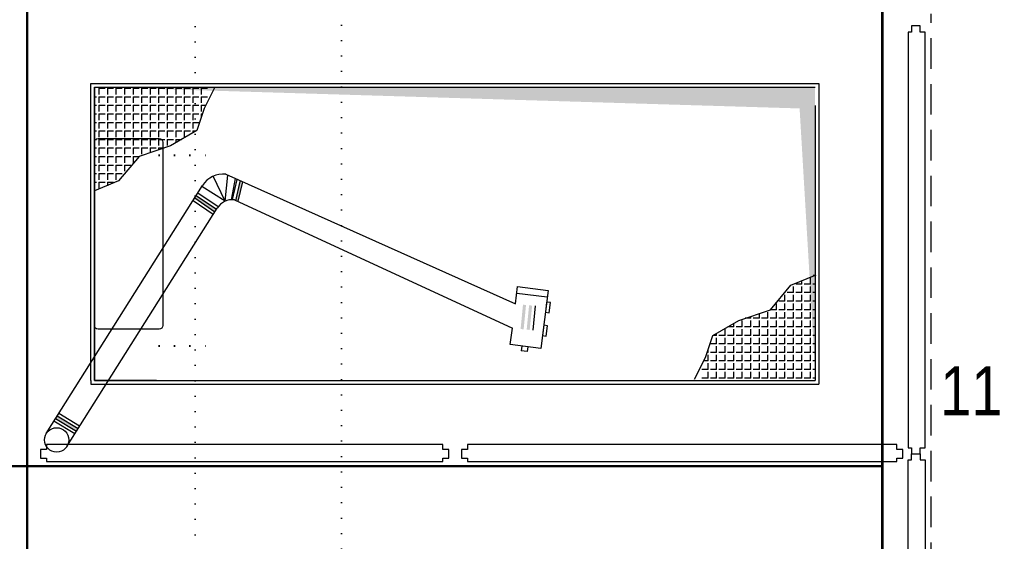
# Model space of a CAD drawing. Header units: metres. Extents: x -13194 to 152406, y -14653 to 29421.
# Drawn here: x 2294 to 3106, y 5169 to 5595 of the extents above; entities that cross this region are included whole.
import ezdxf
from ezdxf.enums import TextEntityAlignment as Align

# ---------------------------------------------------------------- set-up
doc = ezdxf.new("R2010")
doc.units = ezdxf.units.M
doc.header["$LTSCALE"] = 100
doc.header["$MEASUREMENT"] = 0
for name, pattern in [('ACAD_ISO05W100', [33, 24, -3, 0, -3, 0, -3]), ('DOT2', [0.125, 0, -0.125]), ('HIDDEN', [0.375, 0.25, -0.125])]:
    doc.linetypes.add(name, pattern=pattern)
doc.layers.get('0').update_dxf_attribs({"color": 9, "lineweight": 9})
for name, color, linetype, lineweight in [('06D', 9, 'Continuous', 9), ('10', 9, 'Continuous', 9), ('20', 9, 'DOT2', 9), ('21', 9, 'Continuous', 9), ('bakırcı ekipman', 252, 'ACAD_ISO05W100', 9)]:
    doc.layers.add(name, color=color, linetype=linetype, lineweight=lineweight)
doc.styles.add('MuuM_TEXT-STANDART', font='ARIALN.TTF')

# ---------------------------------------------------------------- blocks, each defined once
blk = doc.blocks.new('p-işyeri')
at = {"color": 0, "const_width": 2}
blk.add_lwpolyline([(200, 0), (200, 700), (-200, 700), (-200, 0)], close=True, dxfattribs=at)
blk = doc.blocks.new('rf')
at = {"layer": 'bakırcı ekipman', "color": 0, "lineweight": 0}
for p, q in [((174820.42, -9265.6), (174802.78, -9274.52)), ((174802.78, -9274.52), (174784.78, -9280.52)), ((174805.53, -9276.74), (174805.53, -9273.06)), ((174812.52, -9276.74), (174812.52, -9271.66)), ((174819.5, -9276.74), (174819.5, -9271.66)), ((174784.78, -9280.52), (174772.35, -9301.95)), ((174784.58, -9283.72), (174782.92, -9283.72)), ((174784.58, -9283.72), (174784.58, -9280.87)), ((174791.56, -9283.72), (174786.48, -9283.72)), ((174791.56, -9283.72), (174791.56, -9278.64)), ((174798.55, -9283.72), (174793.47, -9283.72)), ((174798.55, -9276.74), (174796.14, -9276.74)), ((174798.55, -9276.74), (174798.55, -9275.93)), ((174798.55, -9283.72), (174798.55, -9278.64)), ((174805.53, -9276.74), (174800.45, -9276.74)), ((174805.53, -9283.72), (174800.45, -9283.72)), ((174805.53, -9283.72), (174805.53, -9278.64)), ((174812.52, -9276.74), (174807.44, -9276.74)), ((174812.52, -9283.72), (174807.44, -9283.72)), ((174812.52, -9283.72), (174812.52, -9278.64)), ((174819.5, -9276.74), (174814.42, -9276.74)), ((174819.5, -9283.72), (174814.42, -9283.72)), ((174819.5, -9283.72), (174819.5, -9278.64)), ((174784.58, -9290.71), (174779.5, -9290.71)), ((174784.58, -9290.71), (174784.58, -9285.63)), ((174791.56, -9290.71), (174786.48, -9290.71)), ((174791.56, -9290.71), (174791.56, -9285.63)), ((174798.55, -9290.71), (174793.47, -9290.71)), ((174798.55, -9290.71), (174798.55, -9285.63)), ((174805.53, -9290.71), (174800.45, -9290.71)), ((174805.53, -9290.71), (174805.53, -9285.63)), ((174812.52, -9290.71), (174807.44, -9290.71)), ((174812.52, -9290.71), (174812.52, -9285.63)), ((174819.5, -9290.71), (174814.42, -9290.71)), ((174819.5, -9290.71), (174819.5, -9285.63)), ((174777.59, -9297.69), (174774.82, -9297.69)), ((174777.59, -9297.69), (174777.59, -9292.91)), ((174777.59, -9304.68), (174777.59, -9299.6)), ((174784.58, -9297.69), (174779.5, -9297.69)), ((174784.58, -9297.69), (174784.58, -9292.61)), ((174784.58, -9304.68), (174784.58, -9299.6)), ((174791.56, -9297.69), (174786.48, -9297.69)), ((174791.56, -9297.69), (174791.56, -9292.61)), ((174791.56, -9304.68), (174791.56, -9299.6)), ((174798.55, -9297.69), (174793.47, -9297.69)), ((174798.55, -9297.69), (174798.55, -9292.61)), ((174798.55, -9304.68), (174798.55, -9299.6)), ((174805.53, -9297.69), (174800.45, -9297.69)), ((174805.53, -9297.69), (174805.53, -9292.61)), ((174805.53, -9304.68), (174805.53, -9299.6)), ((174812.52, -9297.69), (174807.44, -9297.69)), ((174812.52, -9297.69), (174812.52, -9292.61)), ((174812.52, -9304.68), (174812.52, -9299.6)), ((174819.5, -9297.69), (174814.42, -9297.69)), ((174819.5, -9297.69), (174819.5, -9292.61)), ((174819.5, -9304.68), (174819.5, -9299.6)), ((174772.35, -9301.95), (174763.77, -9327.67)), ((174770.61, -9311.66), (174770.61, -9307.16)), ((174777.59, -9304.68), (174772.51, -9304.68)), ((174777.59, -9311.66), (174777.59, -9306.58)), ((174784.58, -9304.68), (174779.5, -9304.68)), ((174784.58, -9311.66), (174784.58, -9306.58)), ((174791.56, -9304.68), (174786.48, -9304.68)), ((174791.56, -9311.66), (174791.56, -9306.58)), ((174798.55, -9304.68), (174793.47, -9304.68)), ((174798.55, -9311.66), (174798.55, -9306.58)), ((174805.53, -9304.68), (174800.45, -9304.68)), ((174805.53, -9311.66), (174805.53, -9306.58)), ((174812.52, -9304.68), (174807.44, -9304.68)), ((174812.52, -9311.66), (174812.52, -9306.58)), ((174819.5, -9304.68), (174814.42, -9304.68)), ((174819.5, -9311.66), (174819.5, -9306.58)), ((174770.61, -9311.66), (174769.11, -9311.66)), ((174770.61, -9318.65), (174770.61, -9313.57)), ((174777.59, -9311.66), (174772.51, -9311.66)), ((174777.59, -9318.65), (174777.59, -9313.57)), ((174784.58, -9311.66), (174779.5, -9311.66)), ((174784.58, -9318.65), (174784.58, -9313.57)), ((174791.56, -9311.66), (174786.48, -9311.66)), ((174791.56, -9318.65), (174791.56, -9313.57)), ((174798.55, -9311.66), (174793.47, -9311.66)), ((174798.55, -9318.65), (174798.55, -9313.57)), ((174805.53, -9311.66), (174800.45, -9311.66)), ((174805.53, -9318.65), (174805.53, -9313.57)), ((174812.52, -9311.66), (174807.44, -9311.66)), ((174812.52, -9318.65), (174812.52, -9313.57)), ((174819.5, -9311.66), (174814.42, -9311.66)), ((174819.5, -9318.65), (174819.5, -9313.57)), ((174770.61, -9318.65), (174766.78, -9318.65)), ((174770.61, -9325.63), (174770.61, -9320.55)), ((174777.59, -9318.65), (174772.51, -9318.65)), ((174777.59, -9325.63), (174777.59, -9320.55)), ((174784.58, -9318.65), (174779.5, -9318.65)), ((174784.58, -9325.63), (174784.58, -9320.55)), ((174791.56, -9318.65), (174786.48, -9318.65)), ((174791.56, -9325.63), (174791.56, -9320.55)), ((174798.55, -9318.65), (174793.47, -9318.65)), ((174798.55, -9325.63), (174798.55, -9320.55)), ((174805.53, -9318.65), (174800.45, -9318.65)), ((174805.53, -9325.63), (174805.53, -9320.55)), ((174812.52, -9318.65), (174807.44, -9318.65)), ((174812.52, -9325.63), (174812.52, -9320.55)), ((174819.5, -9318.65), (174814.42, -9318.65)), ((174819.5, -9325.63), (174819.5, -9320.55)), ((174763.77, -9327.67), (174743.62, -9344.38)), ((174763.62, -9332.62), (174758.54, -9332.62)), ((174763.62, -9332.62), (174763.62, -9327.79)), ((174770.61, -9325.63), (174765.53, -9325.63)), ((174770.61, -9332.62), (174765.53, -9332.62)), ((174770.61, -9332.62), (174770.61, -9327.54)), ((174777.59, -9325.63), (174772.51, -9325.63)), ((174777.59, -9332.62), (174772.51, -9332.62)), ((174777.59, -9332.62), (174777.59, -9327.54)), ((174784.58, -9325.63), (174779.5, -9325.63)), ((174784.58, -9332.62), (174779.5, -9332.62)), ((174784.58, -9332.62), (174784.58, -9327.54)), ((174791.56, -9325.63), (174786.48, -9325.63)), ((174791.56, -9332.62), (174786.48, -9332.62)), ((174791.56, -9332.62), (174791.56, -9327.54)), ((174798.55, -9325.63), (174793.47, -9325.63)), ((174798.55, -9332.62), (174793.47, -9332.62)), ((174798.55, -9332.62), (174798.55, -9327.54)), ((174805.53, -9325.63), (174800.45, -9325.63)), ((174805.53, -9332.62), (174800.45, -9332.62)), ((174805.53, -9332.62), (174805.53, -9327.54)), ((174812.52, -9325.63), (174807.44, -9325.63)), ((174812.52, -9332.62), (174807.44, -9332.62)), ((174812.52, -9332.62), (174812.52, -9327.54)), ((174819.5, -9325.63), (174814.42, -9325.63)), ((174819.5, -9332.62), (174814.42, -9332.62)), ((174819.5, -9332.62), (174819.5, -9327.54)), ((174749.65, -9339.6), (174749.38, -9339.6)), ((174749.65, -9339.6), (174749.65, -9339.38)), ((174756.64, -9339.6), (174751.56, -9339.6)), ((174756.64, -9339.6), (174756.64, -9334.52)), ((174763.62, -9339.6), (174758.54, -9339.6)), ((174763.62, -9339.6), (174763.62, -9334.52)), ((174770.61, -9339.6), (174765.53, -9339.6)), ((174770.61, -9339.6), (174770.61, -9334.52)), ((174777.59, -9339.6), (174772.51, -9339.6)), ((174777.59, -9339.6), (174777.59, -9334.52)), ((174784.58, -9339.6), (174779.5, -9339.6)), ((174784.58, -9339.6), (174784.58, -9334.52)), ((174791.56, -9339.6), (174786.48, -9339.6)), ((174791.56, -9339.6), (174791.56, -9334.52)), ((174798.55, -9339.6), (174793.47, -9339.6)), ((174798.55, -9339.6), (174798.55, -9334.52)), ((174805.53, -9339.6), (174800.45, -9339.6)), ((174805.53, -9339.6), (174805.53, -9334.52)), ((174812.52, -9339.6), (174807.44, -9339.6)), ((174812.52, -9339.6), (174812.52, -9334.52)), ((174819.5, -9339.6), (174814.42, -9339.6)), ((174819.5, -9339.6), (174819.5, -9334.52)), ((174743.62, -9344.38), (174735.05, -9365.29)), ((174742.67, -9353.57), (174742.67, -9348.49)), ((174749.65, -9346.59), (174744.57, -9346.59)), ((174749.65, -9346.59), (174749.65, -9341.51)), ((174749.65, -9353.57), (174749.65, -9348.49)), ((174756.64, -9346.59), (174751.56, -9346.59)), ((174756.64, -9346.59), (174756.64, -9341.51)), ((174756.64, -9353.57), (174756.64, -9348.49)), ((174763.62, -9346.59), (174758.54, -9346.59)), ((174763.62, -9346.59), (174763.62, -9341.51)), ((174763.62, -9353.57), (174763.62, -9348.49)), ((174770.61, -9346.59), (174765.53, -9346.59)), ((174770.61, -9346.59), (174770.61, -9341.51)), ((174770.61, -9353.57), (174770.61, -9348.49)), ((174777.59, -9346.59), (174772.51, -9346.59)), ((174777.59, -9346.59), (174777.59, -9341.51)), ((174777.59, -9353.57), (174777.59, -9348.49)), ((174784.58, -9346.59), (174779.5, -9346.59)), ((174784.58, -9346.59), (174784.58, -9341.51)), ((174784.58, -9353.57), (174784.58, -9348.49)), ((174791.56, -9346.59), (174786.48, -9346.59)), ((174791.56, -9346.59), (174791.56, -9341.51)), ((174791.56, -9353.57), (174791.56, -9348.49)), ((174798.55, -9346.59), (174793.47, -9346.59)), ((174798.55, -9346.59), (174798.55, -9341.51)), ((174798.55, -9353.57), (174798.55, -9348.49)), ((174805.53, -9346.59), (174800.45, -9346.59)), ((174805.53, -9346.59), (174805.53, -9341.51)), ((174805.53, -9353.57), (174805.53, -9348.49)), ((174812.52, -9346.59), (174807.44, -9346.59)), ((174812.52, -9346.59), (174812.52, -9341.51)), ((174812.52, -9353.57), (174812.52, -9348.49)), ((174819.5, -9346.59), (174814.42, -9346.59)), ((174819.5, -9346.59), (174819.5, -9341.51)), ((174819.5, -9353.57), (174819.5, -9348.49)), ((174742.67, -9353.57), (174739.66, -9353.57)), ((174742.67, -9360.56), (174742.67, -9355.48)), ((174749.65, -9353.57), (174744.57, -9353.57)), ((174749.65, -9360.56), (174749.65, -9355.48)), ((174756.64, -9353.57), (174751.56, -9353.57)), ((174756.64, -9360.56), (174756.64, -9355.48)), ((174763.62, -9353.57), (174758.54, -9353.57)), ((174763.62, -9360.56), (174763.62, -9355.48)), ((174770.61, -9353.57), (174765.53, -9353.57)), ((174770.61, -9360.56), (174770.61, -9355.48)), ((174777.59, -9353.57), (174772.51, -9353.57)), ((174777.59, -9360.56), (174777.59, -9355.48)), ((174784.58, -9353.57), (174779.5, -9353.57)), ((174784.58, -9360.56), (174784.58, -9355.48)), ((174791.56, -9353.57), (174786.48, -9353.57)), ((174791.56, -9360.56), (174791.56, -9355.48)), ((174798.55, -9353.57), (174793.47, -9353.57)), ((174798.55, -9360.56), (174798.55, -9355.48)), ((174805.53, -9353.57), (174800.45, -9353.57)), ((174805.53, -9360.56), (174805.53, -9355.48)), ((174812.52, -9353.57), (174807.44, -9353.57)), ((174812.52, -9360.56), (174812.52, -9355.48)), ((174819.5, -9353.57), (174814.42, -9353.57)), ((174819.5, -9360.56), (174819.5, -9355.48)), ((174735.68, -9364.29), (174735.68, -9362.82)), ((174742.67, -9360.56), (174737.59, -9360.56)), ((174742.67, -9364.29), (174742.67, -9362.46)), ((174749.65, -9360.56), (174744.57, -9360.56)), ((174749.65, -9364.29), (174749.65, -9362.46)), ((174756.64, -9360.56), (174751.56, -9360.56)), ((174756.64, -9364.29), (174756.64, -9362.46)), ((174763.62, -9360.56), (174758.54, -9360.56)), ((174763.62, -9364.29), (174763.62, -9362.46)), ((174770.61, -9360.56), (174765.53, -9360.56)), ((174770.61, -9364.29), (174770.61, -9362.46)), ((174777.59, -9360.56), (174772.51, -9360.56)), ((174777.59, -9364.29), (174777.59, -9362.46)), ((174784.58, -9360.56), (174779.5, -9360.56)), ((174784.58, -9364.29), (174784.58, -9362.46)), ((174791.56, -9360.56), (174786.48, -9360.56)), ((174791.56, -9364.29), (174791.56, -9362.46)), ((174798.55, -9360.56), (174793.47, -9360.56)), ((174798.55, -9364.29), (174798.55, -9362.46)), ((174805.53, -9360.56), (174800.45, -9360.56)), ((174805.53, -9364.29), (174805.53, -9362.46)), ((174812.52, -9360.56), (174807.44, -9360.56)), ((174812.52, -9364.29), (174812.52, -9362.46)), ((174819.5, -9360.56), (174814.42, -9360.56)), ((174819.5, -9364.29), (174819.5, -9362.46))]:
    blk.add_line(p, q, dxfattribs=at)
blk = doc.blocks.new('p-mekanik_boyahane_mahal11')
for points in [[(124.49, 165.51), (122.49, 165.71), (118.82, 150), (120.83, 149.8)], [(124.49, 165.51), (122.49, 165.71), (118.82, 150), (120.83, 149.8)], [(101.69, 140.78), (103.01, 142.9), (86.46, 154.16), (85.13, 152.04)], [(101.69, 140.78), (103.01, 142.9), (86.46, 154.16), (85.13, 152.04)], [(-11.67, -38.64), (-10.35, -36.52), (-27.46, -26.17), (-28.79, -28.29)], [(-11.67, -38.64), (-10.35, -36.52), (-27.46, -26.17), (-28.79, -28.29)], [(-11.67, -38.64), (-10.35, -36.52), (-27.46, -26.17), (-28.79, -28.29)]]:
    blk.add_hatch(color=256).paths.add_polyline_path(points)
h = blk.add_hatch(color=256)
h.paths.add_polyline_path([(356.89, 44.61), (359.38, 44.36), (361.35, 64.26), (358.86, 64.51)])
h.paths.add_polyline_path([(351.91, 45.1), (354.4, 44.85), (356.37, 64.76), (353.88, 65)])
h = blk.add_hatch(color=256)
h.paths.add_polyline_path([(356.89, 44.61), (359.38, 44.36), (361.35, 64.26), (358.86, 64.51)])
h.paths.add_polyline_path([(351.91, 45.1), (354.4, 44.85), (356.37, 64.76), (353.88, 65)])
for p, q in [((0, 246), (596, 246)), ((0, 3), (0, 246)), ((596, 246), (596, 0)), ((3, 243), (593, 243)), ((3, 3), (3, 243)), ((6.73, 242.09), (6.73, 237.01)), ((6.73, 242.09), (11.81, 242.09)), ((13.72, 242.09), (13.72, 237.01)), ((13.72, 242.09), (18.8, 242.09)), ((20.7, 242.09), (20.7, 237.01)), ((20.7, 242.09), (25.78, 242.09)), ((27.69, 242.09), (27.69, 237.01)), ((27.69, 242.09), (32.77, 242.09)), ((34.67, 242.09), (34.67, 237.01)), ((34.67, 242.09), (39.75, 242.09)), ((41.66, 242.09), (41.66, 237.01)), ((41.66, 242.09), (46.74, 242.09)), ((48.64, 242.09), (48.64, 237.01)), ((48.64, 242.09), (53.72, 242.09)), ((55.63, 242.09), (55.63, 237.01)), ((55.63, 242.09), (60.71, 242.09)), ((62.61, 242.09), (62.61, 237.01)), ((62.61, 242.09), (67.69, 242.09)), ((69.6, 242.09), (69.6, 237.01)), ((69.6, 242.09), (74.68, 242.09)), ((76.58, 242.09), (76.58, 237.01)), ((76.58, 242.09), (81.66, 242.09)), ((83.57, 242.09), (83.57, 237.01)), ((83.57, 242.09), (88.65, 242.09)), ((90.55, 242.09), (90.55, 237.01)), ((90.55, 242.09), (95.63, 242.09)), ((101.69, 243), (92.77, 225.37)), ((3, 235.1), (4.83, 235.1)), ((3, 228.12), (4.83, 228.12)), ((6.73, 235.1), (6.73, 230.02)), ((6.73, 235.1), (11.81, 235.1)), ((6.73, 228.12), (6.73, 223.04)), ((6.73, 228.12), (11.81, 228.12)), ((13.72, 235.1), (13.72, 230.02)), ((13.72, 235.1), (18.8, 235.1)), ((13.72, 228.12), (13.72, 223.04)), ((13.72, 228.12), (18.8, 228.12)), ((20.7, 235.1), (20.7, 230.02)), ((20.7, 235.1), (25.78, 235.1)), ((20.7, 228.12), (20.7, 223.04)), ((20.7, 228.12), (25.78, 228.12)), ((27.69, 235.1), (27.69, 230.02)), ((27.69, 235.1), (32.77, 235.1)), ((27.69, 228.12), (27.69, 223.04)), ((27.69, 228.12), (32.77, 228.12)), ((34.67, 235.1), (34.67, 230.02)), ((34.67, 235.1), (39.75, 235.1)), ((34.67, 228.12), (34.67, 223.04)), ((34.67, 228.12), (39.75, 228.12)), ((41.66, 235.1), (41.66, 230.02)), ((41.66, 235.1), (46.74, 235.1)), ((41.66, 228.12), (41.66, 223.04)), ((41.66, 228.12), (46.74, 228.12)), ((48.64, 235.1), (48.64, 230.02)), ((48.64, 235.1), (53.72, 235.1)), ((48.64, 228.12), (48.64, 223.04)), ((48.64, 228.12), (53.72, 228.12)), ((55.63, 235.1), (55.63, 230.02)), ((55.63, 235.1), (60.71, 235.1)), ((55.63, 228.12), (55.63, 223.04)), ((55.63, 228.12), (60.71, 228.12)), ((62.61, 235.1), (62.61, 230.02)), ((62.61, 235.1), (67.69, 235.1)), ((62.61, 228.12), (62.61, 223.04)), ((62.61, 228.12), (67.69, 228.12)), ((69.6, 235.1), (69.6, 230.02)), ((69.6, 235.1), (74.68, 235.1)), ((69.6, 228.12), (69.6, 223.04)), ((69.6, 228.12), (74.68, 228.12)), ((76.58, 235.1), (76.58, 230.02)), ((76.58, 235.1), (81.66, 235.1)), ((76.58, 228.12), (76.58, 223.04)), ((76.58, 228.12), (81.66, 228.12)), ((83.57, 235.1), (83.57, 230.02)), ((83.57, 235.1), (88.65, 235.1)), ((83.57, 228.12), (83.57, 223.04)), ((83.57, 228.12), (88.65, 228.12)), ((90.55, 235.1), (90.55, 230.02)), ((90.55, 235.1), (95.63, 235.1)), ((90.55, 228.12), (90.55, 223.04)), ((90.55, 228.12), (94.23, 228.12)), ((593, 228), (593, 3)), ((3, 221.13), (4.83, 221.13)), ((6.73, 221.13), (6.73, 216.05)), ((6.73, 221.13), (11.81, 221.13)), ((13.72, 221.13), (13.72, 216.05)), ((13.72, 221.13), (18.8, 221.13)), ((20.7, 221.13), (20.7, 216.05)), ((20.7, 221.13), (25.78, 221.13)), ((27.69, 221.13), (27.69, 216.05)), ((27.69, 221.13), (32.77, 221.13)), ((34.67, 221.13), (34.67, 216.05)), ((34.67, 221.13), (39.75, 221.13)), ((41.66, 221.13), (41.66, 216.05)), ((41.66, 221.13), (46.74, 221.13)), ((48.64, 221.13), (48.64, 216.05)), ((48.64, 221.13), (53.72, 221.13)), ((55.63, 221.13), (55.63, 216.05)), ((55.63, 221.13), (60.71, 221.13)), ((62.61, 221.13), (62.61, 216.05)), ((62.61, 221.13), (67.69, 221.13)), ((69.6, 221.13), (69.6, 216.05)), ((69.6, 221.13), (74.68, 221.13)), ((76.58, 221.13), (76.58, 216.05)), ((76.58, 221.13), (81.66, 221.13)), ((83.57, 221.13), (83.57, 216.05)), ((83.57, 221.13), (88.65, 221.13)), ((92.77, 225.37), (86.77, 207.36)), ((90.55, 221.13), (90.55, 218.72)), ((90.55, 221.13), (91.36, 221.13)), ((3, 214.15), (4.83, 214.15)), ((6.73, 214.15), (6.73, 209.07)), ((6.73, 214.15), (11.81, 214.15)), ((13.72, 214.15), (13.72, 209.07)), ((13.72, 214.15), (18.8, 214.15)), ((20.7, 214.15), (20.7, 209.07)), ((20.7, 214.15), (25.78, 214.15)), ((27.69, 214.15), (27.69, 209.07)), ((27.69, 214.15), (32.77, 214.15)), ((34.67, 214.15), (34.67, 209.07)), ((34.67, 214.15), (39.75, 214.15)), ((41.66, 214.15), (41.66, 209.07)), ((41.66, 214.15), (46.74, 214.15)), ((48.64, 214.15), (48.64, 209.07)), ((48.64, 214.15), (53.72, 214.15)), ((55.63, 214.15), (55.63, 209.07)), ((55.63, 214.15), (60.71, 214.15)), ((62.61, 214.15), (62.61, 209.07)), ((62.61, 214.15), (67.69, 214.15)), ((69.6, 214.15), (69.6, 209.07)), ((69.6, 214.15), (74.68, 214.15)), ((76.58, 214.15), (76.58, 209.07)), ((76.58, 214.15), (81.66, 214.15)), ((83.57, 214.15), (83.57, 209.07)), ((83.57, 214.15), (88.65, 214.15)), ((3, 207.16), (4.83, 207.16)), ((6.73, 207.16), (6.73, 202.08)), ((6.73, 207.16), (11.81, 207.16)), ((13.72, 207.16), (13.72, 202.08)), ((13.72, 207.16), (18.8, 207.16)), ((20.7, 207.16), (20.7, 202.08)), ((20.7, 207.16), (25.78, 207.16)), ((27.69, 207.16), (27.69, 202.08)), ((27.69, 207.16), (32.77, 207.16)), ((34.67, 207.16), (34.67, 202.08)), ((34.67, 207.16), (39.75, 207.16)), ((41.66, 207.16), (41.66, 202.08)), ((41.66, 207.16), (46.74, 207.16)), ((48.64, 207.16), (48.64, 202.08)), ((48.64, 207.16), (53.72, 207.16)), ((55.63, 207.16), (55.63, 202.08)), ((55.63, 207.16), (60.71, 207.16)), ((62.61, 207.16), (62.61, 202.08)), ((62.61, 207.16), (67.69, 207.16)), ((86.77, 207.36), (65.34, 194.93)), ((69.6, 207.16), (69.6, 202.08)), ((69.6, 207.16), (74.68, 207.16)), ((76.58, 207.16), (76.58, 202.08)), ((76.58, 207.16), (81.66, 207.16)), ((83.57, 207.16), (83.57, 205.5)), ((83.57, 207.16), (86.42, 207.16)), ((3, 200.18), (4.83, 200.18)), ((6.73, 200.18), (6.73, 195.1)), ((6.73, 200.18), (11.81, 200.18)), ((13.72, 200.18), (13.72, 195.1)), ((13.72, 200.18), (18.8, 200.18)), ((20.7, 200.18), (20.7, 195.1)), ((20.7, 200.18), (25.78, 200.18)), ((27.69, 200.18), (27.69, 195.1)), ((27.69, 200.18), (32.77, 200.18)), ((34.67, 200.18), (34.67, 195.1)), ((34.67, 200.18), (39.75, 200.18)), ((41.66, 200.18), (41.66, 195.1)), ((41.66, 200.18), (46.74, 200.18)), ((48.64, 200.18), (48.64, 195.1)), ((48.64, 200.18), (53.72, 200.18)), ((55.63, 200.18), (55.63, 195.1)), ((55.63, 200.18), (60.71, 200.18)), ((62.61, 200.18), (62.61, 195.1)), ((62.61, 200.18), (67.69, 200.18)), ((69.6, 200.18), (69.6, 197.4)), ((69.6, 200.18), (74.39, 200.18)), ((3, 193.19), (4.83, 193.19)), ((6.73, 193.19), (6.73, 188.11)), ((6.73, 193.19), (11.81, 193.19)), ((13.72, 193.19), (13.72, 188.11)), ((13.72, 193.19), (18.8, 193.19)), ((20.7, 193.19), (20.7, 188.11)), ((20.7, 193.19), (25.78, 193.19)), ((27.69, 193.19), (27.69, 188.11)), ((27.69, 193.19), (32.77, 193.19)), ((34.67, 193.19), (34.67, 188.11)), ((34.67, 193.19), (39.75, 193.19)), ((65.34, 194.93), (39.63, 186.35)), ((41.66, 193.19), (41.66, 188.11)), ((41.66, 193.19), (46.74, 193.19)), ((48.64, 193.19), (48.64, 189.36)), ((48.64, 193.19), (53.72, 193.19)), ((55.63, 193.19), (55.63, 191.69)), ((55.63, 193.19), (60.13, 193.19)), ((3, 186.21), (4.83, 186.21)), ((3, 179.22), (4.83, 179.22)), ((6.73, 186.21), (6.73, 181.13)), ((6.73, 186.21), (11.81, 186.21)), ((6.73, 179.22), (6.73, 174.14)), ((6.73, 179.22), (11.81, 179.22)), ((13.72, 186.21), (13.72, 181.13)), ((13.72, 186.21), (18.8, 186.21)), ((13.72, 179.22), (13.72, 174.14)), ((13.72, 179.22), (18.8, 179.22)), ((20.7, 186.21), (20.7, 181.13)), ((20.7, 186.21), (25.78, 186.21)), ((20.7, 179.22), (20.7, 174.14)), ((20.7, 179.22), (25.78, 179.22)), ((39.63, 186.35), (22.91, 166.2)), ((27.69, 186.21), (27.69, 181.13)), ((27.69, 186.21), (32.77, 186.21)), ((27.69, 179.22), (27.69, 174.14)), ((27.69, 179.22), (32.77, 179.22)), ((34.67, 186.21), (34.67, 181.13)), ((34.67, 186.21), (39.5, 186.21)), ((3, 172.24), (4.83, 172.24)), ((6.73, 172.24), (6.73, 167.16)), ((6.73, 172.24), (11.81, 172.24)), ((13.72, 172.24), (13.72, 167.16)), ((13.72, 172.24), (18.8, 172.24)), ((20.7, 172.24), (20.7, 167.16)), ((20.7, 172.24), (25.78, 172.24)), ((27.69, 172.24), (27.69, 171.96)), ((27.69, 172.24), (27.92, 172.24)), ((110.02, 149.58), (112.3, 170.96)), ((110.02, 149.58), (112.3, 170.96)), ((110.63, 171.71), (347.62, 65.75)), ((110.63, 171.71), (347.62, 65.75)), ((-36.31, -40.35), (91.59, 162.49)), ((-36.31, -40.35), (91.59, 162.49)), ((22.91, 166.2), (3, 158.04)), ((3, 165.25), (4.83, 165.25)), ((6.73, 165.25), (6.73, 160.17)), ((6.73, 165.25), (11.81, 165.25)), ((13.72, 165.25), (13.72, 162.25)), ((13.72, 165.25), (18.8, 165.25)), ((110.02, 149.58), (100.26, 170.04)), ((110.02, 149.58), (100.26, 170.04)), ((115.29, 150.89), (118.45, 168.22)), ((115.29, 150.89), (118.45, 168.22)), ((116.2, 151.16), (120.02, 167.51)), ((116.2, 151.16), (120.02, 167.51)), ((118.82, 150), (122.49, 165.71)), ((118.82, 150), (122.49, 165.71)), ((120.83, 149.8), (124.49, 165.51)), ((120.83, 149.8), (124.49, 165.51)), ((104.33, 145.03), (87.78, 156.28)), ((104.33, 145.03), (87.78, 156.28)), ((110.02, 149.58), (91.01, 161.57)), ((110.02, 149.58), (91.01, 161.57)), ((100.36, 138.66), (83.81, 149.91)), ((100.36, 138.66), (83.81, 149.91)), ((101.69, 140.78), (85.13, 152.04)), ((101.69, 140.78), (85.13, 152.04)), ((103.01, 142.9), (86.46, 154.16)), ((103.01, 142.9), (86.46, 154.16)), ((117.8, 150.83), (345.15, 45.9)), ((117.8, 150.83), (345.15, 45.9)), ((-19.39, -51.02), (103.52, 143.92)), ((-19.39, -51.02), (103.52, 143.92)), ((347.62, 65.75), (349.37, 79.81)), ((347.62, 65.75), (349.37, 79.81)), ((348.71, 74.51), (373.74, 71.4)), ((348.71, 74.51), (373.74, 71.4)), ((349.37, 79.81), (374.4, 76.7)), ((349.37, 79.81), (374.4, 76.7)), ((374.4, 76.7), (368.49, 29.25)), ((374.4, 76.7), (368.49, 29.25)), ((363.84, 64.02), (361.86, 44.11)), ((363.84, 64.02), (361.86, 44.11)), ((343.47, 32.36), (345.15, 45.9)), ((343.47, 32.36), (345.15, 45.9)), ((368.49, 29.25), (343.47, 32.36)), ((368.49, 29.25), (343.47, 32.36)), ((352.82, 31.2), (352.33, 27.24)), ((352.82, 31.2), (352.33, 27.24)), ((357.26, 26.63), (352.33, 27.24)), ((357.26, 26.63), (352.33, 27.24)), ((357.75, 30.59), (357.26, 26.63)), ((357.75, 30.59), (357.26, 26.63)), ((-9.11, -34.34), (-26.06, -24.1)), ((-9.11, -34.34), (-26.06, -24.1)), ((-9.11, -34.34), (-26.06, -24.1)), ((-12.99, -40.76), (-30.11, -30.41)), ((-12.99, -40.76), (-30.11, -30.41)), ((-12.99, -40.76), (-30.11, -30.41)), ((-11.67, -38.64), (-28.79, -28.29)), ((-11.67, -38.64), (-28.79, -28.29)), ((-11.67, -38.64), (-28.79, -28.29)), ((-10.35, -36.52), (-27.46, -26.17)), ((-10.35, -36.52), (-27.46, -26.17)), ((-10.35, -36.52), (-27.46, -26.17))]:
    blk.add_line(p, q)
for points in [[(3, 243), (3, 3), (53.89, 3), (3, 3), (593, 3)], [(0, 3), (0, 0), (596, 0)]]:
    blk.add_lwpolyline(points)
for points in [[(373.22, 67.2), (372.17, 58.76), (375.3, 58.37), (376.35, 66.81)], [(373.22, 67.2), (372.17, 58.76), (375.3, 58.37), (376.35, 66.81)], [(370.85, 48.16), (369.8, 39.72), (372.93, 39.33), (373.98, 47.77)], [(370.85, 48.16), (369.8, 39.72), (372.93, 39.33), (373.98, 47.77)]]:
    blk.add_lwpolyline(points, close=True)
blk.add_circle((-27.83, -45.64), 10)
blk.add_circle((-27.83, -45.64), 10)
blk.add_circle((-27.83, -45.64), 10)
for centre, radius in [((108.51, 151.82), 20), ((108.51, 151.82), 20), ((116.21, 135.92), 15), ((116.21, 135.92), 15)]:
    blk.add_arc(centre, radius, 83.9062, 147.76696)
blk.add_solid([(3, 243), (593, 243), (580.29, 225.53), (593, 11)])
at = {"extrusion": (0, 0, -1), "zscale": -1, "rotation": 270}
blk.add_blockref('rf', (8771.32, 174824.5), dxfattribs=at)
blk = doc.blocks.new('2.bod.Mimari')
at = {"layer": '06D', "linetype": 'DOT2'}
blk.add_lwpolyline([(3925.09, -2030.56), (2527.42, -2030.56, 0.414214), (2437.42, -2120.56), (2437.42, -3732.3), (2557.42, -3732.3), (2557.42, -2180.56, -0.414214), (2587.42, -2150.56), (4072.19, -2150.56, -0.414214), (4102.19, -2180.56), (4102.19, -3758.35), (4222.19, -3758.35), (4222.19, -2119.1, 0.414214), (4132.19, -2029.1)], format="xyb", dxfattribs=at)
at = {"layer": '06D'}
for points in [[(3030.99, -3390), (3030.99, -3385), (3035.13, -3385), (3035.13, -3045), (3030.99, -3045), (3030.99, -3040), (3023.99, -3040), (3023.99, -3045), (3021.13, -3045), (3021.13, -3385), (3023.99, -3385), (3023.99, -3390)], [(2645.22, -3386.5), (2640.22, -3386.5), (2640.22, -3382.36), (2315.95, -3382.36), (2315.95, -3386.5), (2310.95, -3386.5), (2310.95, -3393.5), (2315.95, -3393.5), (2315.95, -3396.36), (2640.22, -3396.36), (2640.22, -3393.5), (2645.22, -3393.5)], [(3016.89, -3386.5), (3011.89, -3386.5), (3011.89, -3382.36), (2660.47, -3382.36), (2660.47, -3386.5), (2655.47, -3386.5), (2655.47, -3393.5), (2660.47, -3393.5), (2660.47, -3396.36), (3011.89, -3396.36), (3011.89, -3393.5), (3016.89, -3393.5)], [(3030.99, -3390), (3030.99, -3395), (3035.13, -3395), (3035.13, -3745), (3030.99, -3745), (3030.99, -3750), (3023.99, -3750), (3023.99, -3745), (3021.13, -3745), (3021.13, -3395), (3023.99, -3395), (3023.99, -3390)]]:
    blk.add_lwpolyline(points, close=True, dxfattribs=at)
at = {"layer": '06D', "linetype": 'DOT2', "lineweight": -3}
for points in [[(2408, -3145.74), (2447.42, -3145.74)], [(2408, -3301.74), (2447.42, -3301.74)]]:
    blk.add_lwpolyline(points, dxfattribs=at)
at = {"layer": '10'}
blk.add_lwpolyline([(2358, -3132), (2408, -3132, -0.414214), (2411, -3135), (2411, -3285, -0.414214), (2408, -3288), (2358, -3288, -0.414214), (2355, -3285), (2355, -3135, -0.414214)], format="xyb", close=True, dxfattribs=at)
at = {"layer": '20', "color": 251, "linetype": 'HIDDEN'}
blk.add_lwpolyline([(1560, -3030), (1560, -3750), (1640, -3750), (1640, -3815), (2260, -3815), (2260, -3750), (2340, -3750), (2340, -3815), (2960, -3815), (2960, -3750), (3040, -3750), (3039.93, -3030)], dxfattribs=at)
at = {"layer": '06D', "color": 89, "linetype": 'HIDDEN', "true_color": 0x2e4d23, "rotation": 90}
for p in [(2300, -3200), (3000, -3200), (2300, -3600), (3000, -3600)]:
    blk.add_blockref('p-işyeri', p, dxfattribs=at)
at = {"layer": '06D'}
blk.add_blockref('p-mekanik_boyahane_mahal11', (2352, -3333), dxfattribs=at)
at = {"layer": '21', "style": 'MuuM_TEXT-STANDART'}
blk.add_text('11', height=40, dxfattribs=at).set_placement((3098.27, -3370.42), align=Align.BOTTOM_RIGHT)

msp = doc.modelspace()

# ---------------------------------------------------------------- block references
msp.add_blockref('2.bod.Mimari', (0, 8630))

doc.saveas('drawing.dxf')
